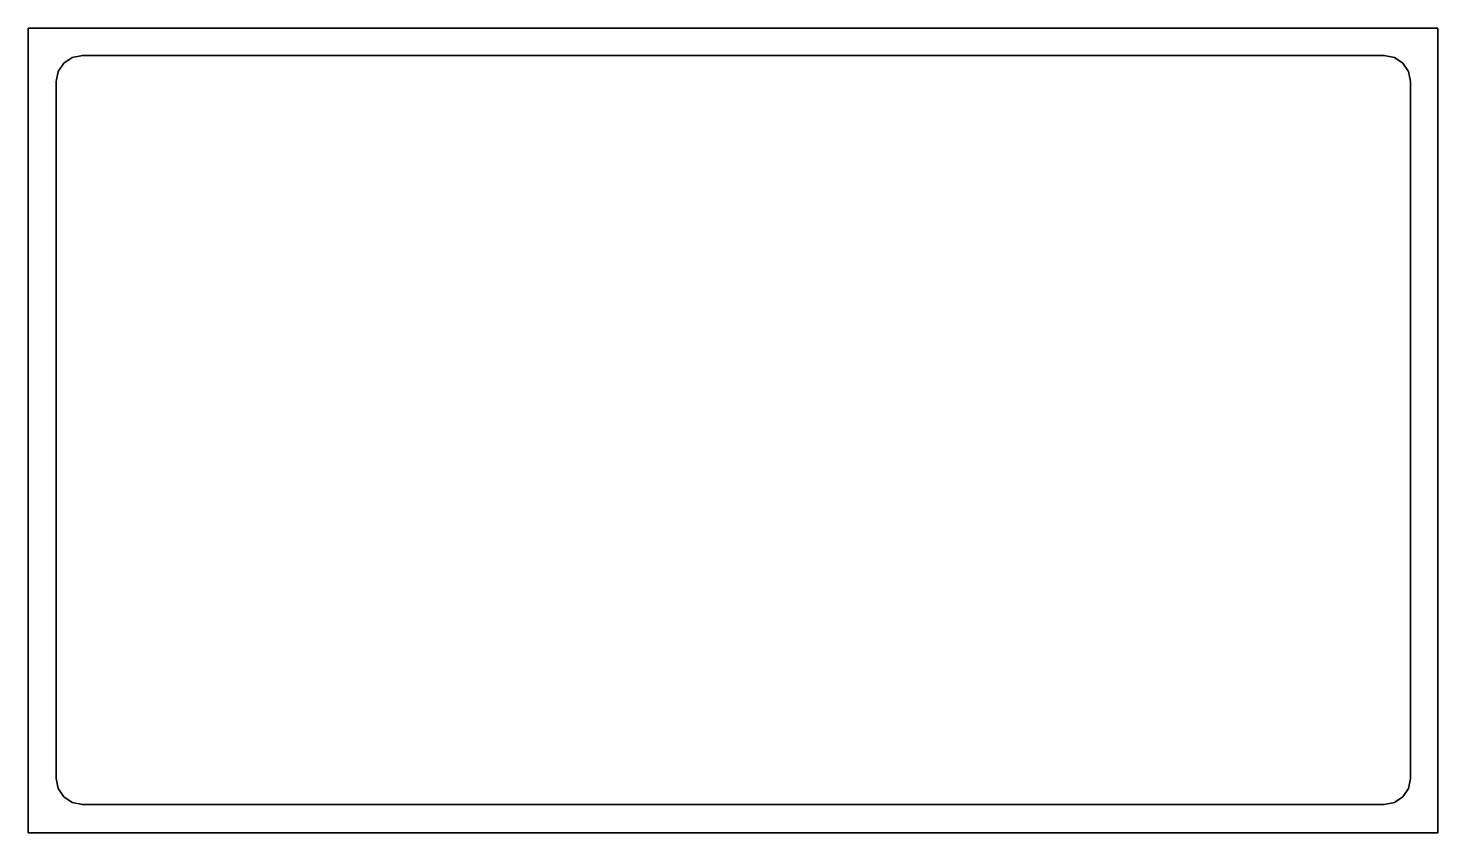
# Model space of a CAD drawing. Header units: millimetres. Extents: x -162 to 372, y -4 to 301.
import ezdxf

# ---------------------------------------------------------------- set-up
doc = ezdxf.new("R2010")
doc.units = ezdxf.units.MM
doc.header["$MEASUREMENT"] = 0
doc.layers.get('0').update_dxf_attribs({"lineweight": 0})
doc.layers.add('Safety', color=7, linetype='Continuous', lineweight=0)

msp = doc.modelspace()

# ---------------------------------------------------------------- linework, layer by layer
at = {"color": 230, "lineweight": 35, "true_color": 0xe6007e}
msp.add_lwpolyline([(351.68, 6.7), (228.4, 6.7), (105.13, 6.7), (-18.15, 6.7), (-141.43, 6.7), (-145.3, 7.48), (-148.46, 9.61), (-150.59, 12.77), (-151.37, 16.64), (-151.37, 82.67), (-151.37, 148.7), (-151.37, 214.72), (-151.37, 280.75), (-150.59, 284.62), (-148.46, 287.78), (-145.3, 289.91), (-141.43, 290.7), (-18.15, 290.7), (105.13, 290.7), (228.4, 290.7), (351.68, 290.7), (355.55, 289.91), (358.71, 287.78), (360.85, 284.62), (361.63, 280.75), (361.63, 214.72), (361.63, 148.7), (361.63, 82.67), (361.63, 16.64), (360.85, 12.77), (358.71, 9.61), (355.55, 7.48)], close=True, dxfattribs=at)
at = {"layer": 'Safety', "color": 230, "lineweight": 35, "true_color": 0xe6007e}
msp.add_lwpolyline([(372, -4), (-162, -4), (-162, 301), (372, 301)], close=True, dxfattribs=at)

doc.saveas('drawing.dxf')
